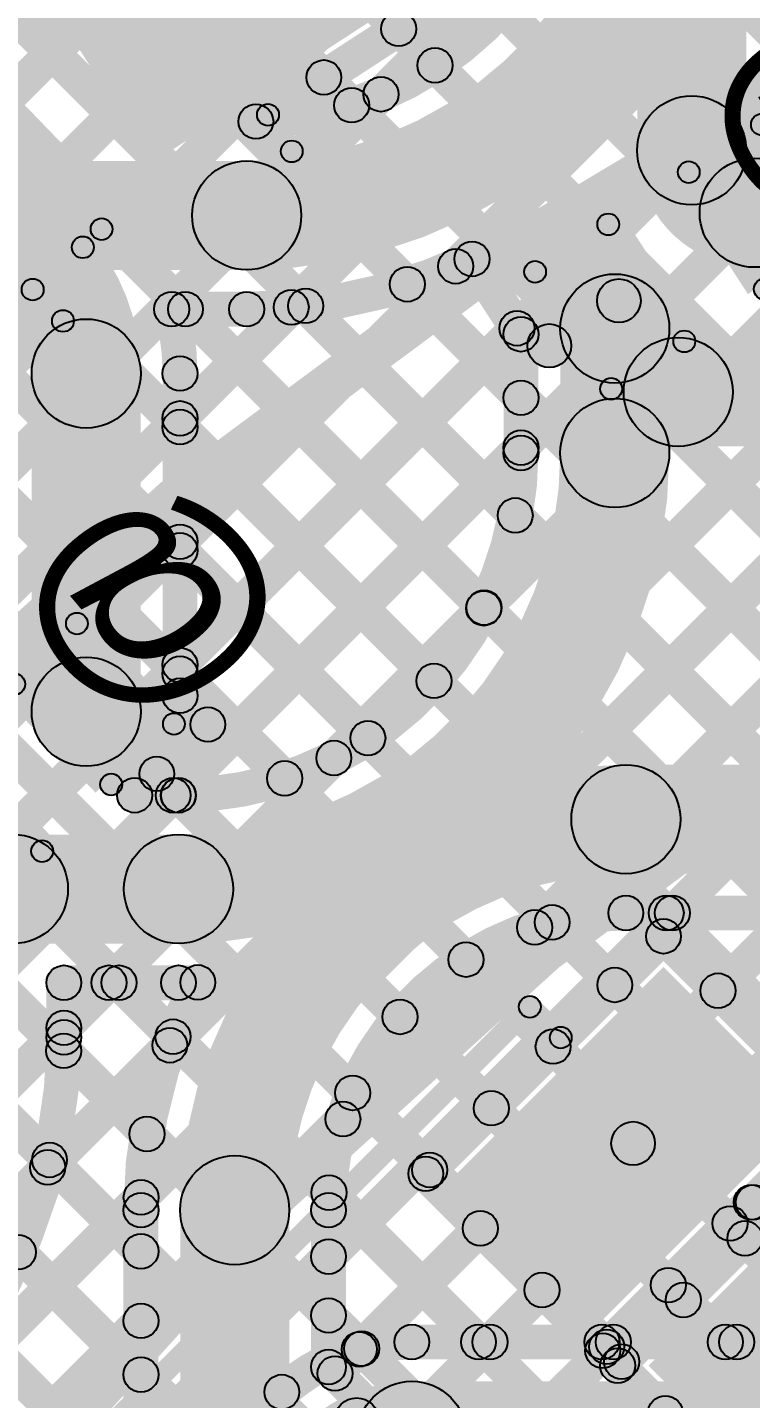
# Model space of a CAD drawing. Header units: millimetres. Extents: x -2.17 to 2.17, y -2.17 to 2.17.
# Drawn here: x -0.6532 to -0.4874, y 0.5495 to 0.864 of the extents above; entities that cross this region are included whole.
import ezdxf

# ---------------------------------------------------------------- set-up
doc = ezdxf.new("R2010")
doc.units = ezdxf.units.MM
doc.header["$MEASUREMENT"] = 0
for name, color, linetype in [('BottomLayer', 5, 'Continuous'), ('Mechanical2', 216, 'Continuous'), ('TopLayer', 1, 'Continuous'), ('TopOverlay', 2, 'Continuous'), ('TopPaste', 8, 'Continuous'), ('TopSolder', 216, 'Continuous')]:
    doc.layers.add(name, color=color, linetype=linetype)

# ---------------------------------------------------------------- blocks, each defined once
blk = doc.blocks.new('WS2812B_M____209')
at = {"layer": 'TopLayer'}
blk.add_hatch(color=1, dxfattribs=at).paths.add_polyline_path([(0.03504, 0.05079), (0.09409, 0.05079), (0.09409, 0.01142), (0.03504, 0.01142)])
at = {"layer": 'TopOverlay'}
for points in [[(0.07, 0.0725), (0.07, 0.0675), (-0.07, 0.0675), (-0.07, 0.0725)], [(0.0725, 0.06), (0.0675, 0.06), (0.0675, 0.07), (0.0725, 0.07)]]:
    blk.add_hatch(color=2, dxfattribs=at).paths.add_polyline_path(points)
h = blk.add_hatch(color=2, dxfattribs=at)
edge = h.paths.add_edge_path()
edge.add_arc((0.07, 0.07), 0.0025, 0, 360)
h = blk.add_hatch(color=2, dxfattribs=at)
edge = h.paths.add_edge_path()
edge.add_arc((0.07, 0.07), 0.0025, 0, 360)
h = blk.add_hatch(color=2, dxfattribs=at)
edge = h.paths.add_edge_path()
edge.add_arc((0.07, 0.06), 0.0025, 0, 360)
at = {"layer": 'TopPaste'}
blk.add_hatch(color=8, dxfattribs=at).paths.add_polyline_path([(0.03504, 0.05079), (0.09409, 0.05079), (0.09409, 0.01142), (0.03504, 0.01142)])
at = {"layer": 'TopSolder'}
blk.add_hatch(color=216, dxfattribs=at).paths.add_polyline_path([(0.03104, 0.05479), (0.09809, 0.05479), (0.09809, 0.00742), (0.03104, 0.00742)])
at = {"layer": 'TopOverlay'}
for centre in [(0.07, 0.07), (0.07, 0.07), (0.07, 0.06)]:
    blk.add_circle(centre, 0.0025, dxfattribs=at)
blk = doc.blocks.new('WS2812B_M____210')
at = {"layer": 'TopLayer'}
blk.add_hatch(color=1, dxfattribs=at).paths.add_polyline_path([(-0.09409, 0.05079), (-0.03504, 0.05079), (-0.03504, 0.01142), (-0.09409, 0.01142)])
at = {"layer": 'TopOverlay'}
h = blk.add_hatch(color=2, dxfattribs=at)
edge = h.paths.add_edge_path()
edge.add_arc((-0.07, 0.07), 0.0025, 0, 360)
h = blk.add_hatch(color=2, dxfattribs=at)
edge = h.paths.add_edge_path()
edge.add_arc((-0.07, 0.07), 0.0025, 0, 360)
for points in [[(0.07, 0.0725), (0.07, 0.0675), (-0.07, 0.0675), (-0.07, 0.0725)], [(-0.0675, 0.06), (-0.0725, 0.06), (-0.0725, 0.07), (-0.0675, 0.07)]]:
    blk.add_hatch(color=2, dxfattribs=at).paths.add_polyline_path(points)
h = blk.add_hatch(color=2, dxfattribs=at)
edge = h.paths.add_edge_path()
edge.add_arc((-0.091, 0.061), 0.0025, 0, 360)
h = blk.add_hatch(color=2, dxfattribs=at)
edge = h.paths.add_edge_path()
edge.add_arc((-0.085, 0.061), 0.0025, 0, 360)
h = blk.add_hatch(color=2, dxfattribs=at)
edge = h.paths.add_edge_path()
edge.add_arc((-0.07, 0.06), 0.0025, 0, 360)
at = {"layer": 'TopPaste'}
blk.add_hatch(color=8, dxfattribs=at).paths.add_polyline_path([(-0.09409, 0.05079), (-0.03504, 0.05079), (-0.03504, 0.01142), (-0.09409, 0.01142)])
at = {"layer": 'TopSolder'}
blk.add_hatch(color=216, dxfattribs=at).paths.add_polyline_path([(-0.09809, 0.05479), (-0.03104, 0.05479), (-0.03104, 0.00742), (-0.09809, 0.00742)])
at = {"layer": 'TopOverlay', "const_width": 0.005}
blk.add_lwpolyline([(-0.085, 0.061, 1), (-0.091, 0.061, 1)], format="xyb", close=True, dxfattribs=at)
at = {"layer": 'TopOverlay'}
for centre in [(-0.07, 0.07), (-0.07, 0.07), (-0.091, 0.061), (-0.085, 0.061), (-0.07, 0.06)]:
    blk.add_circle(centre, 0.0025, dxfattribs=at)
blk = doc.blocks.new('WS2812B_M____241')
at = {"layer": 'TopLayer'}
for points in [[(-0.09409, 0.05079), (-0.03504, 0.05079), (-0.03504, 0.01142), (-0.09409, 0.01142)], [(-0.09409, -0.01142), (-0.03504, -0.01142), (-0.03504, -0.05079), (-0.09409, -0.05079)], [(0.03504, -0.01142), (0.09409, -0.01142), (0.09409, -0.05079), (0.03504, -0.05079)]]:
    blk.add_hatch(color=1, dxfattribs=at).paths.add_polyline_path(points)
at = {"layer": 'TopOverlay'}
h = blk.add_hatch(color=2, dxfattribs=at)
edge = h.paths.add_edge_path()
edge.add_arc((-0.07, -0.06), 0.0025, 0, 360)
for points in [[(-0.0675, -0.07), (-0.0725, -0.07), (-0.0725, -0.06), (-0.0675, -0.06)], [(0.07, -0.0675), (0.07, -0.0725), (-0.07, -0.0725), (-0.07, -0.0675)]]:
    blk.add_hatch(color=2, dxfattribs=at).paths.add_polyline_path(points)
h = blk.add_hatch(color=2, dxfattribs=at)
edge = h.paths.add_edge_path()
edge.add_arc((-0.07, -0.07), 0.0025, 0, 360)
h = blk.add_hatch(color=2, dxfattribs=at)
edge = h.paths.add_edge_path()
edge.add_arc((-0.07, -0.07), 0.0025, 0, 360)
at = {"layer": 'TopPaste'}
for points in [[(-0.09409, 0.05079), (-0.03504, 0.05079), (-0.03504, 0.01142), (-0.09409, 0.01142)], [(-0.09409, -0.01142), (-0.03504, -0.01142), (-0.03504, -0.05079), (-0.09409, -0.05079)], [(0.03504, -0.01142), (0.09409, -0.01142), (0.09409, -0.05079), (0.03504, -0.05079)]]:
    blk.add_hatch(color=8, dxfattribs=at).paths.add_polyline_path(points)
at = {"layer": 'TopSolder'}
for points in [[(-0.09809, 0.05479), (-0.03104, 0.05479), (-0.03104, 0.00742), (-0.09809, 0.00742)], [(-0.09809, -0.00742), (-0.03104, -0.00742), (-0.03104, -0.05479), (-0.09809, -0.05479)], [(0.03104, -0.00742), (0.09809, -0.00742), (0.09809, -0.05479), (0.03104, -0.05479)]]:
    blk.add_hatch(color=216, dxfattribs=at).paths.add_polyline_path(points)
at = {"layer": 'TopOverlay'}
for centre in [(-0.07, -0.06), (-0.07, -0.07), (-0.07, -0.07)]:
    blk.add_circle(centre, 0.0025, dxfattribs=at)
blk = doc.blocks.new('C__0402_381')
at = {"layer": 'TopLayer'}
for points in [[(-0.0275, -0.0125), (-0.0275, 0.0125), (-0.0095, 0.0125), (-0.0095, -0.0125)], [(0.0095, -0.0125), (0.0095, 0.0125), (0.0275, 0.0125), (0.0275, -0.0125)]]:
    blk.add_hatch(color=1, dxfattribs=at).paths.add_polyline_path(points)
at = {"layer": 'TopOverlay'}
h = blk.add_hatch(color=2, dxfattribs=at)
edge = h.paths.add_edge_path()
edge.add_arc((-0.031, 0.016), 0.0025, 0, 360)
h = blk.add_hatch(color=2, dxfattribs=at)
edge = h.paths.add_edge_path()
edge.add_arc((-0.031, 0.016), 0.0025, 0, 360)
for points in [[(-0.0335, 0.016), (-0.0285, 0.016), (-0.0285, -0.016), (-0.0335, -0.016)], [(-0.031, 0.0135), (-0.031, 0.0185), (-0.011, 0.0185), (-0.011, 0.0135)], [(0.011, 0.0135), (0.011, 0.0185), (0.031, 0.0185), (0.031, 0.0135)], [(0.0285, 0.016), (0.0335, 0.016), (0.0335, -0.016), (0.0285, -0.016)], [(-0.031, -0.0185), (-0.031, -0.0135), (-0.011, -0.0135), (-0.011, -0.0185)], [(0.011, -0.0185), (0.011, -0.0135), (0.031, -0.0135), (0.031, -0.0185)]]:
    blk.add_hatch(color=2, dxfattribs=at).paths.add_polyline_path(points)
h = blk.add_hatch(color=2, dxfattribs=at)
edge = h.paths.add_edge_path()
edge.add_arc((-0.011, 0.016), 0.0025, 0, 360)
h = blk.add_hatch(color=2, dxfattribs=at)
edge = h.paths.add_edge_path()
edge.add_arc((0.011, 0.016), 0.0025, 0, 360)
h = blk.add_hatch(color=2, dxfattribs=at)
edge = h.paths.add_edge_path()
edge.add_arc((0.031, 0.016), 0.0025, 0, 360)
h = blk.add_hatch(color=2, dxfattribs=at)
edge = h.paths.add_edge_path()
edge.add_arc((0.031, 0.016), 0.0025, 0, 360)
h = blk.add_hatch(color=2, dxfattribs=at)
edge = h.paths.add_edge_path()
edge.add_arc((-0.031, -0.016), 0.0025, 0, 360)
h = blk.add_hatch(color=2, dxfattribs=at)
edge = h.paths.add_edge_path()
edge.add_arc((-0.031, -0.016), 0.0025, 0, 360)
h = blk.add_hatch(color=2, dxfattribs=at)
edge = h.paths.add_edge_path()
edge.add_arc((-0.011, -0.016), 0.0025, 0, 360)
h = blk.add_hatch(color=2, dxfattribs=at)
edge = h.paths.add_edge_path()
edge.add_arc((0.011, -0.016), 0.0025, 0, 360)
h = blk.add_hatch(color=2, dxfattribs=at)
edge = h.paths.add_edge_path()
edge.add_arc((0.031, -0.016), 0.0025, 0, 360)
h = blk.add_hatch(color=2, dxfattribs=at)
edge = h.paths.add_edge_path()
edge.add_arc((0.031, -0.016), 0.0025, 0, 360)
at = {"layer": 'TopPaste'}
for points in [[(-0.0275, -0.0125), (-0.0275, 0.0125), (-0.0095, 0.0125), (-0.0095, -0.0125)], [(0.0095, -0.0125), (0.0095, 0.0125), (0.0275, 0.0125), (0.0275, -0.0125)]]:
    blk.add_hatch(color=8, dxfattribs=at).paths.add_polyline_path(points)
at = {"layer": 'TopSolder'}
for points in [[(-0.02986, -0.01486), (-0.02986, 0.01486), (-0.00714, 0.01486), (-0.00714, -0.01486)], [(0.00714, -0.01486), (0.00714, 0.01486), (0.02986, 0.01486), (0.02986, -0.01486)]]:
    blk.add_hatch(color=216, dxfattribs=at).paths.add_polyline_path(points)
at = {"layer": 'TopOverlay'}
for centre in [(-0.031, 0.016), (-0.031, 0.016), (-0.011, 0.016), (0.011, 0.016), (0.031, 0.016), (0.031, 0.016), (-0.031, -0.016), (-0.031, -0.016), (-0.011, -0.016), (0.011, -0.016), (0.031, -0.016), (0.031, -0.016)]:
    blk.add_circle(centre, 0.0025, dxfattribs=at)
blk = doc.blocks.new('C__0402_382')
at = {"layer": 'TopLayer'}
for points in [[(-0.0275, -0.0125), (-0.0275, 0.0125), (-0.0095, 0.0125), (-0.0095, -0.0125)], [(0.0095, -0.0125), (0.0095, 0.0125), (0.0275, 0.0125), (0.0275, -0.0125)]]:
    blk.add_hatch(color=1, dxfattribs=at).paths.add_polyline_path(points)
at = {"layer": 'TopOverlay'}
h = blk.add_hatch(color=2, dxfattribs=at)
edge = h.paths.add_edge_path()
edge.add_arc((-0.031, 0.016), 0.0025, 0, 360)
h = blk.add_hatch(color=2, dxfattribs=at)
edge = h.paths.add_edge_path()
edge.add_arc((-0.031, 0.016), 0.0025, 0, 360)
for points in [[(-0.0335, 0.016), (-0.0285, 0.016), (-0.0285, -0.016), (-0.0335, -0.016)], [(-0.031, 0.0135), (-0.031, 0.0185), (-0.011, 0.0185), (-0.011, 0.0135)], [(0.011, 0.0135), (0.011, 0.0185), (0.031, 0.0185), (0.031, 0.0135)], [(0.0285, 0.016), (0.0335, 0.016), (0.0335, -0.016), (0.0285, -0.016)], [(-0.031, -0.0185), (-0.031, -0.0135), (-0.011, -0.0135), (-0.011, -0.0185)], [(0.011, -0.0185), (0.011, -0.0135), (0.031, -0.0135), (0.031, -0.0185)]]:
    blk.add_hatch(color=2, dxfattribs=at).paths.add_polyline_path(points)
h = blk.add_hatch(color=2, dxfattribs=at)
edge = h.paths.add_edge_path()
edge.add_arc((-0.011, 0.016), 0.0025, 0, 360)
h = blk.add_hatch(color=2, dxfattribs=at)
edge = h.paths.add_edge_path()
edge.add_arc((0.011, 0.016), 0.0025, 0, 360)
h = blk.add_hatch(color=2, dxfattribs=at)
edge = h.paths.add_edge_path()
edge.add_arc((0.031, 0.016), 0.0025, 0, 360)
h = blk.add_hatch(color=2, dxfattribs=at)
edge = h.paths.add_edge_path()
edge.add_arc((0.031, 0.016), 0.0025, 0, 360)
h = blk.add_hatch(color=2, dxfattribs=at)
edge = h.paths.add_edge_path()
edge.add_arc((-0.031, -0.016), 0.0025, 0, 360)
h = blk.add_hatch(color=2, dxfattribs=at)
edge = h.paths.add_edge_path()
edge.add_arc((-0.031, -0.016), 0.0025, 0, 360)
h = blk.add_hatch(color=2, dxfattribs=at)
edge = h.paths.add_edge_path()
edge.add_arc((-0.011, -0.016), 0.0025, 0, 360)
h = blk.add_hatch(color=2, dxfattribs=at)
edge = h.paths.add_edge_path()
edge.add_arc((0.011, -0.016), 0.0025, 0, 360)
h = blk.add_hatch(color=2, dxfattribs=at)
edge = h.paths.add_edge_path()
edge.add_arc((0.031, -0.016), 0.0025, 0, 360)
h = blk.add_hatch(color=2, dxfattribs=at)
edge = h.paths.add_edge_path()
edge.add_arc((0.031, -0.016), 0.0025, 0, 360)
at = {"layer": 'TopPaste'}
for points in [[(-0.0275, -0.0125), (-0.0275, 0.0125), (-0.0095, 0.0125), (-0.0095, -0.0125)], [(0.0095, -0.0125), (0.0095, 0.0125), (0.0275, 0.0125), (0.0275, -0.0125)]]:
    blk.add_hatch(color=8, dxfattribs=at).paths.add_polyline_path(points)
at = {"layer": 'TopSolder'}
for points in [[(-0.02986, -0.01486), (-0.02986, 0.01486), (-0.00714, 0.01486), (-0.00714, -0.01486)], [(0.00714, -0.01486), (0.00714, 0.01486), (0.02986, 0.01486), (0.02986, -0.01486)]]:
    blk.add_hatch(color=216, dxfattribs=at).paths.add_polyline_path(points)
at = {"layer": 'TopOverlay'}
for centre in [(-0.031, 0.016), (-0.031, 0.016), (-0.011, 0.016), (0.011, 0.016), (0.031, 0.016), (0.031, 0.016), (-0.031, -0.016), (-0.031, -0.016), (-0.011, -0.016), (0.011, -0.016), (0.031, -0.016), (0.031, -0.016)]:
    blk.add_circle(centre, 0.0025, dxfattribs=at)

msp = doc.modelspace()

# ---------------------------------------------------------------- hatches: boundary and pattern name
at = {"layer": 'BottomLayer'}
for points in [[(-1.27751, 1.59571), (-1.27186, 1.60136), (-0.20667, 0.53618), (-0.21233, 0.53052)], [(-1.29351, 1.58342), (-1.28786, 1.58908), (-0.20667, 0.50789), (-0.21233, 0.50224)], [(-1.30951, 1.57114), (-1.30386, 1.57679), (-0.20667, 0.47961), (-0.21233, 0.47395)], [(-1.32551, 1.55885), (-1.31985, 1.56451), (-0.09317, 0.33782), (-0.09883, 0.33217)], [(-1.34151, 1.54657), (-1.33585, 1.55222), (-0.34896, 0.56533), (-0.35462, 0.55967)], [(-1.35607, 1.53284), (-1.35042, 1.5385), (-0.37724, 0.56533), (-0.3829, 0.55967)], [(-1.37022, 1.5187), (-1.36456, 1.52436), (-0.40553, 0.56533), (-0.41119, 0.55967)], [(-1.38436, 1.50456), (-1.3787, 1.51022), (-0.43381, 0.56533), (-0.43947, 0.55967)], [(-1.3985, 1.49042), (-1.39284, 1.49607), (-0.4621, 0.56533), (-0.46775, 0.55967)], [(-1.41264, 1.47627), (-1.40699, 1.48193), (-0.49038, 0.56533), (-0.49604, 0.55967)], [(-1.20792, 0.29206), (-1.21357, 0.29772), (-0.02857, 1.48272), (-0.02292, 1.47706)], [(-1.17963, 0.29206), (-1.18529, 0.29772), (-0.00029, 1.48272), (0.00537, 1.47706)], [(-1.15135, 0.29206), (-1.15701, 0.29772), (0.02799, 1.48272), (0.03365, 1.47706)], [(-1.12306, 0.29206), (-1.12872, 0.29772), (0.05628, 1.48272), (0.06194, 1.47706)], [(-1.09478, 0.29206), (-1.10044, 0.29772), (0.08456, 1.48272), (0.09022, 1.47706)], [(-1.0665, 0.29206), (-1.07215, 0.29772), (0.11285, 1.48272), (0.1185, 1.47706)], [(-1.03821, 0.29206), (-1.04387, 0.29772), (0.13631, 1.47789), (0.14197, 1.47224)], [(-1.42678, 1.46213), (-1.42113, 1.46779), (-0.51867, 0.56533), (-0.52432, 0.55967)], [(-1.00993, 0.29206), (-1.01558, 0.29772), (0.14567, 1.45897), (0.15133, 1.45332)], [(-1.44092, 1.44799), (-1.43527, 1.45365), (-0.54695, 0.56533), (-0.5526, 0.55967)], [(-1.45507, 1.43385), (-1.44941, 1.43951), (-0.57372, 0.56382), (-0.57938, 0.55816)], [(-0.98164, 0.29206), (-0.9873, 0.29772), (0.14567, 1.43069), (0.15133, 1.42503)], [(-0.95336, 0.29206), (-0.95902, 0.29772), (0.14567, 1.4024), (0.15133, 1.39675)], [(-0.92507, 0.29206), (-0.93073, 0.29772), (0.14567, 1.37412), (0.15133, 1.36846)], [(-0.70329, 0.48556), (-0.70895, 0.49122), (0.14567, 1.34584), (0.15133, 1.34018)], [(-0.67501, 0.48556), (-0.68066, 0.49122), (0.14567, 1.31755), (0.15133, 1.31189)], [(-0.57427, 0.55801), (-0.57993, 0.56366), (0.14567, 1.28927), (0.15133, 1.28361)], [(-0.54433, 0.55967), (-0.54998, 0.56533), (0.14567, 1.26098), (0.15133, 1.25533)], [(-0.51604, 0.55967), (-0.5217, 0.56533), (0.14567, 1.2327), (0.15133, 1.22704)], [(-0.48776, 0.55967), (-0.49341, 0.56533), (0.14567, 1.20441), (0.15133, 1.19876)], [(-0.69887, 1.07363), (-0.69321, 1.07928), (-0.20667, 0.59275), (-0.21233, 0.58709)], [(-0.72472, 1.0712), (-0.71906, 1.07685), (-0.20667, 0.56446), (-0.21233, 0.5588)], [(-1.11914, 1.06964), (-1.11348, 1.0753), (-0.59204, 0.55385), (-0.59769, 0.54819)], [(-1.12317, 1.04538), (-1.11751, 1.05104), (-0.6036, 0.53713), (-0.60925, 0.53147)], [(-1.0902, 0.98414), (-1.08455, 0.98979), (-0.60667, 0.51192), (-0.61233, 0.50626)], [(-0.56506, 0.5585), (-0.56506, 0.5665), (-0.3452, 0.5665), (-0.3452, 0.5585)], [(-0.56506, 0.5285), (-0.56506, 0.5535), (-0.3452, 0.5535), (-0.3452, 0.5285)]]:
    msp.add_hatch(color=5, dxfattribs=at).paths.add_polyline_path(points)
h = msp.add_hatch(color=5, dxfattribs=at)
edge = h.paths.add_edge_path()
edge.add_arc((-0.56506, 0.5625), 0.004, 0, 360)
h = msp.add_hatch(color=5, dxfattribs=at)
edge = h.paths.add_edge_path()
edge.add_arc((-0.56506, 0.5625), 0.004, 0, 360)
h = msp.add_hatch(color=5, dxfattribs=at)
edge = h.paths.add_edge_path()
edge.add_arc((-0.54977, 0.5625), 0.004, 0, 360)
h = msp.add_hatch(color=5, dxfattribs=at)
edge = h.paths.add_edge_path()
edge.add_arc((-0.54715, 0.5625), 0.004, 0, 360)
h = msp.add_hatch(color=5, dxfattribs=at)
edge = h.paths.add_edge_path()
edge.add_arc((-0.52149, 0.5625), 0.004, 0, 360)
h = msp.add_hatch(color=5, dxfattribs=at)
edge = h.paths.add_edge_path()
edge.add_arc((-0.51887, 0.5625), 0.004, 0, 360)
h = msp.add_hatch(color=5, dxfattribs=at)
edge = h.paths.add_edge_path()
edge.add_arc((-0.49321, 0.5625), 0.004, 0, 360)
h = msp.add_hatch(color=5, dxfattribs=at)
edge = h.paths.add_edge_path()
edge.add_arc((-0.49059, 0.5625), 0.004, 0, 360)
h = msp.add_hatch(color=5, dxfattribs=at)
edge = h.paths.add_edge_path()
edge.add_arc((-0.5771, 0.56084), 0.004, 0, 360)
h = msp.add_hatch(color=5, dxfattribs=at)
edge = h.paths.add_edge_path()
edge.add_arc((-0.57655, 0.56099), 0.004, 0, 360)
h = msp.add_hatch(color=5, dxfattribs=at)
edge = h.paths.add_edge_path()
edge.add_arc((-0.59486, 0.55102), 0.004, 0, 360)
h = msp.add_hatch(color=5, dxfattribs=at)
edge = h.paths.add_edge_path()
edge.add_arc((-0.56506, 0.541), 0.0125, 0, 360)
h = msp.add_hatch(color=5, dxfattribs=at)
edge = h.paths.add_edge_path()
edge.add_arc((-0.56506, 0.541), 0.0125, 0, 360)
at = {"layer": 'TopLayer'}
for points in [[(-0.48841, 0.83579), (-0.51341, 0.83579), (-0.51341, 0.92969), (-0.48841, 0.92969)], [(-0.5693, 0.84583), (-0.57495, 0.85148), (-0.53353, 0.89291), (-0.52787, 0.88726)], [(-0.71895, 0.86062), (-0.71937, 0.87061), (-0.61142, 0.87513), (-0.611, 0.86514)], [(-0.59862, 0.83904), (-0.60298, 0.84575), (-0.56345, 0.87142), (-0.5591, 0.86471)], [(-0.57091, 0.86082), (-0.56525, 0.86647), (-0.55691, 0.85813), (-0.56257, 0.85248)], [(-0.58806, 0.84968), (-0.5824, 0.85534), (-0.57603, 0.84897), (-0.58169, 0.84331)], [(-0.67595, 0.80837), (-0.67595, 0.83337), (-0.60291, 0.83337), (-0.60291, 0.80837)], [(-0.61536, 0.74319), (-0.62102, 0.74885), (-0.55783, 0.81204), (-0.55217, 0.80638)], [(-0.55461, 0.80871), (-0.54791, 0.81307), (-0.53669, 0.7958), (-0.5434, 0.79144)], [(-0.56892, 0.80225), (-0.56326, 0.80791), (-0.53721, 0.78187), (-0.54287, 0.77621)], [(-0.53083, 0.78677), (-0.53627, 0.79516), (-0.52034, 0.80551), (-0.51489, 0.79712)], [(-0.61536, 0.77148), (-0.62102, 0.77713), (-0.59553, 0.80263), (-0.58987, 0.79697)], [(-0.62011, 0.79537), (-0.62011, 0.80337), (-0.60291, 0.80337), (-0.60291, 0.79537)], [(-0.61977, 0.79654), (-0.61411, 0.8022), (-0.54568, 0.73376), (-0.55133, 0.7281)], [(-0.59224, 0.79729), (-0.58658, 0.80295), (-0.53853, 0.7549), (-0.54419, 0.74924)], [(-0.61536, 0.71491), (-0.62102, 0.72057), (-0.54376, 0.79782), (-0.53811, 0.79217)], [(-0.53604, 0.76639), (-0.54404, 0.76639), (-0.54404, 0.79362), (-0.53604, 0.79362)], [(-0.50604, 0.76639), (-0.53104, 0.76639), (-0.53104, 0.79493), (-0.50604, 0.79493)], [(-0.504, 0.76789), (-0.504, 0.79289), (-0.43854, 0.79289), (-0.43854, 0.76789)], [(-0.62719, 0.70707), (-0.65219, 0.70707), (-0.65219, 0.78461), (-0.62719, 0.78461)], [(-0.61419, 0.71072), (-0.62219, 0.71072), (-0.62219, 0.78461), (-0.61419, 0.78461)], [(-0.62102, 0.76951), (-0.61536, 0.77516), (-0.55715, 0.71695), (-0.5628, 0.71129)], [(-0.61693, 0.68506), (-0.62258, 0.69072), (-0.54287, 0.77043), (-0.53721, 0.76478)], [(-0.62102, 0.74122), (-0.61536, 0.74688), (-0.5723, 0.70382), (-0.57796, 0.69816)], [(-0.5801, 0.6936), (-0.58576, 0.69926), (-0.55141, 0.7336), (-0.54576, 0.72795)], [(-0.62102, 0.71294), (-0.61536, 0.7186), (-0.59136, 0.69459), (-0.59702, 0.68893)], [(-0.62107, 0.70794), (-0.61531, 0.7135), (-0.60893, 0.70689), (-0.61469, 0.70133)], [(-0.62582, 0.68501), (-0.63138, 0.69077), (-0.61459, 0.70698), (-0.60903, 0.70123)], [(-0.62634, 0.68998), (-0.62069, 0.69563), (-0.61577, 0.69072), (-0.62143, 0.68506)], [(-0.6286, 0.68389), (-0.6286, 0.69189), (-0.61854, 0.69189), (-0.61854, 0.68389)], [(-0.516, 0.66989), (-0.516, 0.69489), (-0.44782, 0.69489), (-0.44782, 0.66989)], [(-0.65637, 0.65389), (-0.65637, 0.67889), (-0.61854, 0.67889), (-0.61854, 0.65389)], [(-0.58132, 0.57925), (-0.58698, 0.5849), (-0.50816, 0.66372), (-0.50251, 0.65806)], [(-0.516, 0.65689), (-0.516, 0.66489), (-0.47791, 0.66489), (-0.47791, 0.65689)], [(-0.50957, 0.65806), (-0.50392, 0.66372), (-0.46591, 0.62571), (-0.47156, 0.62005)], [(-0.57803, 0.61082), (-0.58369, 0.61647), (-0.53973, 0.66043), (-0.53407, 0.65478)], [(-0.53573, 0.65593), (-0.53007, 0.66159), (-0.51571, 0.64723), (-0.52137, 0.64157)], [(-0.49205, 0.64023), (-0.4977, 0.64589), (-0.48042, 0.66317), (-0.47477, 0.65752)], [(-0.55904, 0.59825), (-0.56469, 0.60391), (-0.51021, 0.65839), (-0.50455, 0.65274)], [(-0.51021, 0.65274), (-0.50455, 0.65839), (-0.47176, 0.6256), (-0.47741, 0.61994)], [(-0.55546, 0.64738), (-0.5498, 0.65304), (-0.52986, 0.63309), (-0.53551, 0.62743)], [(-0.64481, 0.64089), (-0.64481, 0.64889), (-0.61854, 0.64889), (-0.61854, 0.64089)], [(-0.64081, 0.63236), (-0.64881, 0.63236), (-0.64881, 0.64489), (-0.64081, 0.64489)], [(-0.64198, 0.63172), (-0.64764, 0.63738), (-0.6373, 0.64772), (-0.63164, 0.64206)], [(-0.635, 0.64206), (-0.62934, 0.64772), (-0.61696, 0.63534), (-0.62262, 0.62968)], [(-0.5706, 0.63423), (-0.56494, 0.63989), (-0.544, 0.61894), (-0.54965, 0.61329)], [(-0.64569, 0.59973), (-0.65135, 0.60539), (-0.62334, 0.63339), (-0.61769, 0.62773)], [(-0.64768, 0.62646), (-0.64202, 0.63211), (-0.62294, 0.61303), (-0.6286, 0.60738)], [(-0.58145, 0.6168), (-0.57579, 0.62246), (-0.55814, 0.6048), (-0.5638, 0.59915)], [(-0.51425, 0.60304), (-0.51443, 0.61304), (-0.39846, 0.61517), (-0.39827, 0.60517)], [(-0.65093, 0.60143), (-0.64527, 0.60709), (-0.62432, 0.58613), (-0.62998, 0.58048)], [(-0.56469, 0.59825), (-0.55904, 0.60391), (-0.51847, 0.56334), (-0.52413, 0.55768)], [(-0.76088, 0.45626), (-0.76654, 0.46191), (-0.62994, 0.59851), (-0.62428, 0.59285)], [(-0.58686, 0.59392), (-0.5812, 0.59958), (-0.4821, 0.50048), (-0.48775, 0.49482)], [(-0.51505, 0.55426), (-0.52071, 0.55992), (-0.48314, 0.59749), (-0.47748, 0.59183)], [(-0.55154, 0.52417), (-0.5572, 0.52983), (-0.48966, 0.59737), (-0.484, 0.59171)], [(-0.51847, 0.55768), (-0.52413, 0.56334), (-0.4901, 0.59736), (-0.48445, 0.5917)], [(-0.62315, 0.54552), (-0.63115, 0.54552), (-0.63115, 0.59274), (-0.62315, 0.59274)], [(-0.59315, 0.52404), (-0.61815, 0.52404), (-0.61815, 0.59274), (-0.59315, 0.59274)], [(-0.58015, 0.55678), (-0.58815, 0.55678), (-0.58815, 0.59274), (-0.58015, 0.59274)], [(-0.57982, 0.55246), (-0.58548, 0.55812), (-0.55219, 0.59141), (-0.54653, 0.58575)], [(-0.49495, 0.58686), (-0.48929, 0.59252), (-0.48587, 0.5891), (-0.49153, 0.58344)], [(-0.65807, 0.58028), (-0.65241, 0.58594), (-0.62432, 0.55785), (-0.62998, 0.55219)], [(-0.56568, 0.53832), (-0.57134, 0.54397), (-0.53805, 0.57726), (-0.53239, 0.57161)], [(-0.50909, 0.57272), (-0.50343, 0.57838), (-0.50001, 0.57496), (-0.50567, 0.5693)], [(-0.64918, 0.53967), (-0.65484, 0.54533), (-0.62998, 0.57019), (-0.62432, 0.56453)], [(-0.58698, 0.56576), (-0.58132, 0.57141), (-0.48781, 0.47791), (-0.49347, 0.47225)], [(-0.66811, 0.56204), (-0.66245, 0.56769), (-0.64156, 0.54681), (-0.64722, 0.54115)], [(-0.52323, 0.55858), (-0.51757, 0.56424), (-0.51415, 0.56082), (-0.51981, 0.55516)], [(-0.52071, 0.55426), (-0.51505, 0.55992), (-0.48171, 0.52658), (-0.48737, 0.52092)], [(-0.58698, 0.55396), (-0.58132, 0.55961), (-0.54822, 0.52651), (-0.55388, 0.52086)]]:
    msp.add_hatch(color=1, dxfattribs=at).paths.add_polyline_path(points)
h = msp.add_hatch(color=1, dxfattribs=at)
edge = h.paths.add_edge_path()
edge.add_arc((-0.56808, 0.86365), 0.004, 0, 360)
h = msp.add_hatch(color=1, dxfattribs=at)
edge = h.paths.add_edge_path()
edge.add_arc((-0.55974, 0.8553), 0.004, 0, 360)
h = msp.add_hatch(color=1, dxfattribs=at)
edge = h.paths.add_edge_path()
edge.add_arc((-0.58523, 0.85251), 0.004, 0, 360)
h = msp.add_hatch(color=1, dxfattribs=at)
edge = h.paths.add_edge_path()
edge.add_arc((-0.57213, 0.84866), 0.004, 0, 360)
h = msp.add_hatch(color=1, dxfattribs=at)
edge = h.paths.add_edge_path()
edge.add_arc((-0.57886, 0.84614), 0.004, 0, 360)
h = msp.add_hatch(color=1, dxfattribs=at)
edge = h.paths.add_edge_path()
edge.add_arc((-0.6008, 0.8424), 0.004, 0, 360)
h = msp.add_hatch(color=1, dxfattribs=at)
edge = h.paths.add_edge_path()
edge.add_arc((-0.6008, 0.8424), 0.004, 0, 360)
h = msp.add_hatch(color=1, dxfattribs=at)
edge = h.paths.add_edge_path()
edge.add_arc((-0.50091, 0.83579), 0.0125, 0, 360)
h = msp.add_hatch(color=1, dxfattribs=at)
edge = h.paths.add_edge_path()
edge.add_arc((-0.50091, 0.83579), 0.0125, 0, 360)
h = msp.add_hatch(color=1, dxfattribs=at)
edge = h.paths.add_edge_path()
edge.add_arc((-0.60291, 0.82087), 0.0125, 0, 360)
h = msp.add_hatch(color=1, dxfattribs=at)
edge = h.paths.add_edge_path()
edge.add_arc((-0.60291, 0.82087), 0.0125, 0, 360)
h = msp.add_hatch(color=1, dxfattribs=at)
edge = h.paths.add_edge_path()
edge.add_arc((-0.48658, 0.82147), 0.0125, 0, 360)
h = msp.add_hatch(color=1, dxfattribs=at)
edge = h.paths.add_edge_path()
edge.add_arc((-0.55126, 0.81089), 0.004, 0, 360)
h = msp.add_hatch(color=1, dxfattribs=at)
edge = h.paths.add_edge_path()
edge.add_arc((-0.55126, 0.81089), 0.004, 0, 360)
h = msp.add_hatch(color=1, dxfattribs=at)
edge = h.paths.add_edge_path()
edge.add_arc((-0.555, 0.80921), 0.004, 0, 360)
h = msp.add_hatch(color=1, dxfattribs=at)
edge = h.paths.add_edge_path()
edge.add_arc((-0.56609, 0.80508), 0.004, 0, 360)
h = msp.add_hatch(color=1, dxfattribs=at)
edge = h.paths.add_edge_path()
edge.add_arc((-0.51854, 0.79493), 0.0125, 0, 360)
h = msp.add_hatch(color=1, dxfattribs=at)
edge = h.paths.add_edge_path()
edge.add_arc((-0.51854, 0.79493), 0.0125, 0, 360)
h = msp.add_hatch(color=1, dxfattribs=at)
edge = h.paths.add_edge_path()
edge.add_arc((-0.51761, 0.80131), 0.005, 0, 360)
h = msp.add_hatch(color=1, dxfattribs=at)
edge = h.paths.add_edge_path()
edge.add_arc((-0.62011, 0.79937), 0.004, 0, 360)
h = msp.add_hatch(color=1, dxfattribs=at)
edge = h.paths.add_edge_path()
edge.add_arc((-0.62011, 0.79937), 0.004, 0, 360)
h = msp.add_hatch(color=1, dxfattribs=at)
edge = h.paths.add_edge_path()
edge.add_arc((-0.61694, 0.79937), 0.004, 0, 360)
h = msp.add_hatch(color=1, dxfattribs=at)
edge = h.paths.add_edge_path()
edge.add_arc((-0.60291, 0.79937), 0.004, 0, 360)
h = msp.add_hatch(color=1, dxfattribs=at)
edge = h.paths.add_edge_path()
edge.add_arc((-0.60291, 0.79937), 0.004, 0, 360)
h = msp.add_hatch(color=1, dxfattribs=at)
edge = h.paths.add_edge_path()
edge.add_arc((-0.5927, 0.7998), 0.004, 0, 360)
h = msp.add_hatch(color=1, dxfattribs=at)
edge = h.paths.add_edge_path()
edge.add_arc((-0.58941, 0.80012), 0.004, 0, 360)
h = msp.add_hatch(color=1, dxfattribs=at)
edge = h.paths.add_edge_path()
edge.add_arc((-0.54094, 0.79499), 0.004, 0, 360)
h = msp.add_hatch(color=1, dxfattribs=at)
edge = h.paths.add_edge_path()
edge.add_arc((-0.63969, 0.78461), 0.0125, 0, 360)
h = msp.add_hatch(color=1, dxfattribs=at)
edge = h.paths.add_edge_path()
edge.add_arc((-0.63969, 0.78461), 0.0125, 0, 360)
h = msp.add_hatch(color=1, dxfattribs=at)
edge = h.paths.add_edge_path()
edge.add_arc((-0.54004, 0.79362), 0.004, 0, 360)
h = msp.add_hatch(color=1, dxfattribs=at)
edge = h.paths.add_edge_path()
edge.add_arc((-0.54004, 0.79362), 0.004, 0, 360)
h = msp.add_hatch(color=1, dxfattribs=at)
edge = h.paths.add_edge_path()
edge.add_arc((-0.53355, 0.79097), 0.005, 0, 360)
h = msp.add_hatch(color=1, dxfattribs=at)
edge = h.paths.add_edge_path()
edge.add_arc((-0.504, 0.78039), 0.0125, 0, 360)
h = msp.add_hatch(color=1, dxfattribs=at)
edge = h.paths.add_edge_path()
edge.add_arc((-0.504, 0.78039), 0.0125, 0, 360)
h = msp.add_hatch(color=1, dxfattribs=at)
edge = h.paths.add_edge_path()
edge.add_arc((-0.61819, 0.78461), 0.004, 0, 360)
h = msp.add_hatch(color=1, dxfattribs=at)
edge = h.paths.add_edge_path()
edge.add_arc((-0.61819, 0.78461), 0.004, 0, 360)
h = msp.add_hatch(color=1, dxfattribs=at)
edge = h.paths.add_edge_path()
edge.add_arc((-0.54004, 0.77904), 0.004, 0, 360)
h = msp.add_hatch(color=1, dxfattribs=at)
edge = h.paths.add_edge_path()
edge.add_arc((-0.61819, 0.77431), 0.004, 0, 360)
h = msp.add_hatch(color=1, dxfattribs=at)
edge = h.paths.add_edge_path()
edge.add_arc((-0.51854, 0.76639), 0.0125, 0, 360)
h = msp.add_hatch(color=1, dxfattribs=at)
edge = h.paths.add_edge_path()
edge.add_arc((-0.51854, 0.76639), 0.0125, 0, 360)
h = msp.add_hatch(color=1, dxfattribs=at)
edge = h.paths.add_edge_path()
edge.add_arc((-0.61819, 0.77234), 0.004, 0, 360)
h = msp.add_hatch(color=1, dxfattribs=at)
edge = h.paths.add_edge_path()
edge.add_arc((-0.54004, 0.7676), 0.004, 0, 360)
h = msp.add_hatch(color=1, dxfattribs=at)
edge = h.paths.add_edge_path()
edge.add_arc((-0.54004, 0.76639), 0.004, 0, 360)
h = msp.add_hatch(color=1, dxfattribs=at)
edge = h.paths.add_edge_path()
edge.add_arc((-0.54004, 0.76639), 0.004, 0, 360)
h = msp.add_hatch(color=1, dxfattribs=at)
edge = h.paths.add_edge_path()
edge.add_arc((-0.54136, 0.75207), 0.004, 0, 360)
h = msp.add_hatch(color=1, dxfattribs=at)
edge = h.paths.add_edge_path()
edge.add_arc((-0.61819, 0.74602), 0.004, 0, 360)
h = msp.add_hatch(color=1, dxfattribs=at)
edge = h.paths.add_edge_path()
edge.add_arc((-0.61819, 0.74405), 0.004, 0, 360)
h = msp.add_hatch(color=1, dxfattribs=at)
edge = h.paths.add_edge_path()
edge.add_arc((-0.54858, 0.73078), 0.004, 0, 360)
h = msp.add_hatch(color=1, dxfattribs=at)
edge = h.paths.add_edge_path()
edge.add_arc((-0.54851, 0.73093), 0.004, 0, 360)
h = msp.add_hatch(color=1, dxfattribs=at)
edge = h.paths.add_edge_path()
edge.add_arc((-0.61819, 0.71774), 0.004, 0, 360)
h = msp.add_hatch(color=1, dxfattribs=at)
edge = h.paths.add_edge_path()
edge.add_arc((-0.63969, 0.70707), 0.0125, 0, 360)
h = msp.add_hatch(color=1, dxfattribs=at)
edge = h.paths.add_edge_path()
edge.add_arc((-0.61819, 0.71577), 0.004, 0, 360)
h = msp.add_hatch(color=1, dxfattribs=at)
edge = h.paths.add_edge_path()
edge.add_arc((-0.55998, 0.71412), 0.004, 0, 360)
h = msp.add_hatch(color=1, dxfattribs=at)
edge = h.paths.add_edge_path()
edge.add_arc((-0.61819, 0.71072), 0.004, 0, 360)
h = msp.add_hatch(color=1, dxfattribs=at)
edge = h.paths.add_edge_path()
edge.add_arc((-0.61819, 0.71072), 0.004, 0, 360)
h = msp.add_hatch(color=1, dxfattribs=at)
edge = h.paths.add_edge_path()
edge.add_arc((-0.61181, 0.70411), 0.004, 0, 360)
h = msp.add_hatch(color=1, dxfattribs=at)
edge = h.paths.add_edge_path()
edge.add_arc((-0.61181, 0.70411), 0.004, 0, 360)
h = msp.add_hatch(color=1, dxfattribs=at)
edge = h.paths.add_edge_path()
edge.add_arc((-0.57513, 0.70099), 0.004, 0, 360)
h = msp.add_hatch(color=1, dxfattribs=at)
edge = h.paths.add_edge_path()
edge.add_arc((-0.58293, 0.69643), 0.004, 0, 360)
h = msp.add_hatch(color=1, dxfattribs=at)
edge = h.paths.add_edge_path()
edge.add_arc((-0.62351, 0.6928), 0.004, 0, 360)
h = msp.add_hatch(color=1, dxfattribs=at)
edge = h.paths.add_edge_path()
edge.add_arc((-0.59419, 0.69176), 0.004, 0, 360)
h = msp.add_hatch(color=1, dxfattribs=at)
edge = h.paths.add_edge_path()
edge.add_arc((-0.6286, 0.68789), 0.004, 0, 360)
h = msp.add_hatch(color=1, dxfattribs=at)
edge = h.paths.add_edge_path()
edge.add_arc((-0.6286, 0.68789), 0.004, 0, 360)
h = msp.add_hatch(color=1, dxfattribs=at)
edge = h.paths.add_edge_path()
edge.add_arc((-0.61976, 0.68789), 0.004, 0, 360)
h = msp.add_hatch(color=1, dxfattribs=at)
edge = h.paths.add_edge_path()
edge.add_arc((-0.6186, 0.68789), 0.004, 0, 360)
h = msp.add_hatch(color=1, dxfattribs=at)
edge = h.paths.add_edge_path()
edge.add_arc((-0.61854, 0.68789), 0.004, 0, 360)
h = msp.add_hatch(color=1, dxfattribs=at)
edge = h.paths.add_edge_path()
edge.add_arc((-0.61854, 0.68789), 0.004, 0, 360)
h = msp.add_hatch(color=1, dxfattribs=at)
edge = h.paths.add_edge_path()
edge.add_arc((-0.516, 0.68239), 0.0125, 0, 360)
h = msp.add_hatch(color=1, dxfattribs=at)
edge = h.paths.add_edge_path()
edge.add_arc((-0.516, 0.68239), 0.0125, 0, 360)
h = msp.add_hatch(color=1, dxfattribs=at)
edge = h.paths.add_edge_path()
edge.add_arc((-0.65637, 0.66639), 0.0125, 0, 360)
h = msp.add_hatch(color=1, dxfattribs=at)
edge = h.paths.add_edge_path()
edge.add_arc((-0.65637, 0.66639), 0.0125, 0, 360)
h = msp.add_hatch(color=1, dxfattribs=at)
edge = h.paths.add_edge_path()
edge.add_arc((-0.61854, 0.66639), 0.0125, 0, 360)
h = msp.add_hatch(color=1, dxfattribs=at)
edge = h.paths.add_edge_path()
edge.add_arc((-0.61854, 0.66639), 0.0125, 0, 360)
h = msp.add_hatch(color=1, dxfattribs=at)
edge = h.paths.add_edge_path()
edge.add_arc((-0.516, 0.66089), 0.004, 0, 360)
h = msp.add_hatch(color=1, dxfattribs=at)
edge = h.paths.add_edge_path()
edge.add_arc((-0.516, 0.66089), 0.004, 0, 360)
h = msp.add_hatch(color=1, dxfattribs=at)
edge = h.paths.add_edge_path()
edge.add_arc((-0.50675, 0.66089), 0.004, 0, 360)
h = msp.add_hatch(color=1, dxfattribs=at)
edge = h.paths.add_edge_path()
edge.add_arc((-0.50533, 0.66089), 0.004, 0, 360)
h = msp.add_hatch(color=1, dxfattribs=at)
edge = h.paths.add_edge_path()
edge.add_arc((-0.5369, 0.6576), 0.004, 0, 360)
h = msp.add_hatch(color=1, dxfattribs=at)
edge = h.paths.add_edge_path()
edge.add_arc((-0.5329, 0.65876), 0.004, 0, 360)
h = msp.add_hatch(color=1, dxfattribs=at)
edge = h.paths.add_edge_path()
edge.add_arc((-0.50738, 0.65556), 0.004, 0, 360)
h = msp.add_hatch(color=1, dxfattribs=at)
edge = h.paths.add_edge_path()
edge.add_arc((-0.50738, 0.65556), 0.004, 0, 360)
h = msp.add_hatch(color=1, dxfattribs=at)
edge = h.paths.add_edge_path()
edge.add_arc((-0.55263, 0.65021), 0.004, 0, 360)
h = msp.add_hatch(color=1, dxfattribs=at)
edge = h.paths.add_edge_path()
edge.add_arc((-0.64481, 0.64489), 0.004, 0, 360)
h = msp.add_hatch(color=1, dxfattribs=at)
edge = h.paths.add_edge_path()
edge.add_arc((-0.64481, 0.64489), 0.004, 0, 360)
h = msp.add_hatch(color=1, dxfattribs=at)
edge = h.paths.add_edge_path()
edge.add_arc((-0.63447, 0.64489), 0.004, 0, 360)
h = msp.add_hatch(color=1, dxfattribs=at)
edge = h.paths.add_edge_path()
edge.add_arc((-0.63217, 0.64489), 0.004, 0, 360)
h = msp.add_hatch(color=1, dxfattribs=at)
edge = h.paths.add_edge_path()
edge.add_arc((-0.61854, 0.64489), 0.004, 0, 360)
h = msp.add_hatch(color=1, dxfattribs=at)
edge = h.paths.add_edge_path()
edge.add_arc((-0.61854, 0.64489), 0.004, 0, 360)
h = msp.add_hatch(color=1, dxfattribs=at)
edge = h.paths.add_edge_path()
edge.add_arc((-0.61411, 0.64497), 0.004, 0, 360)
h = msp.add_hatch(color=1, dxfattribs=at)
edge = h.paths.add_edge_path()
edge.add_arc((-0.61411, 0.64497), 0.004, 0, 360)
h = msp.add_hatch(color=1, dxfattribs=at)
edge = h.paths.add_edge_path()
edge.add_arc((-0.51854, 0.6444), 0.004, 0, 360)
h = msp.add_hatch(color=1, dxfattribs=at)
edge = h.paths.add_edge_path()
edge.add_arc((-0.49488, 0.64306), 0.004, 0, 360)
h = msp.add_hatch(color=1, dxfattribs=at)
edge = h.paths.add_edge_path()
edge.add_arc((-0.64481, 0.63455), 0.004, 0, 360)
h = msp.add_hatch(color=1, dxfattribs=at)
edge = h.paths.add_edge_path()
edge.add_arc((-0.56777, 0.63706), 0.004, 0, 360)
h = msp.add_hatch(color=1, dxfattribs=at)
edge = h.paths.add_edge_path()
edge.add_arc((-0.64481, 0.63236), 0.004, 0, 360)
h = msp.add_hatch(color=1, dxfattribs=at)
edge = h.paths.add_edge_path()
edge.add_arc((-0.64481, 0.63236), 0.004, 0, 360)
h = msp.add_hatch(color=1, dxfattribs=at)
edge = h.paths.add_edge_path()
edge.add_arc((-0.61979, 0.63251), 0.004, 0, 360)
h = msp.add_hatch(color=1, dxfattribs=at)
edge = h.paths.add_edge_path()
edge.add_arc((-0.64485, 0.62928), 0.004, 0, 360)
h = msp.add_hatch(color=1, dxfattribs=at)
edge = h.paths.add_edge_path()
edge.add_arc((-0.62052, 0.63056), 0.004, 0, 360)
h = msp.add_hatch(color=1, dxfattribs=at)
edge = h.paths.add_edge_path()
edge.add_arc((-0.53268, 0.63026), 0.004, 0, 360)
h = msp.add_hatch(color=1, dxfattribs=at)
edge = h.paths.add_edge_path()
edge.add_arc((-0.57862, 0.61963), 0.004, 0, 360)
h = msp.add_hatch(color=1, dxfattribs=at)
edge = h.paths.add_edge_path()
edge.add_arc((-0.54683, 0.61612), 0.004, 0, 360)
h = msp.add_hatch(color=1, dxfattribs=at)
edge = h.paths.add_edge_path()
edge.add_arc((-0.58086, 0.61364), 0.004, 0, 360)
h = msp.add_hatch(color=1, dxfattribs=at)
edge = h.paths.add_edge_path()
edge.add_arc((-0.62577, 0.6102), 0.004, 0, 360)
h = msp.add_hatch(color=1, dxfattribs=at)
edge = h.paths.add_edge_path()
edge.add_arc((-0.51434, 0.60804), 0.005, 0, 360)
h = msp.add_hatch(color=1, dxfattribs=at)
edge = h.paths.add_edge_path()
edge.add_arc((-0.6481, 0.60426), 0.004, 0, 360)
h = msp.add_hatch(color=1, dxfattribs=at)
edge = h.paths.add_edge_path()
edge.add_arc((-0.64852, 0.60256), 0.004, 0, 360)
h = msp.add_hatch(color=1, dxfattribs=at)
edge = h.paths.add_edge_path()
edge.add_arc((-0.60565, 0.59274), 0.0125, 0, 360)
h = msp.add_hatch(color=1, dxfattribs=at)
edge = h.paths.add_edge_path()
edge.add_arc((-0.60565, 0.59274), 0.0125, 0, 360)
h = msp.add_hatch(color=1, dxfattribs=at)
edge = h.paths.add_edge_path()
edge.add_arc((-0.56186, 0.60108), 0.004, 0, 360)
h = msp.add_hatch(color=1, dxfattribs=at)
edge = h.paths.add_edge_path()
edge.add_arc((-0.56186, 0.60108), 0.004, 0, 360)
h = msp.add_hatch(color=1, dxfattribs=at)
edge = h.paths.add_edge_path()
edge.add_arc((-0.56097, 0.60197), 0.004, 0, 360)
h = msp.add_hatch(color=1, dxfattribs=at)
edge = h.paths.add_edge_path()
edge.add_arc((-0.58403, 0.59675), 0.004, 0, 360)
h = msp.add_hatch(color=1, dxfattribs=at)
edge = h.paths.add_edge_path()
edge.add_arc((-0.62711, 0.59568), 0.004, 0, 360)
h = msp.add_hatch(color=1, dxfattribs=at)
edge = h.paths.add_edge_path()
edge.add_arc((-0.48727, 0.59453), 0.004, 0, 360)
h = msp.add_hatch(color=1, dxfattribs=at)
edge = h.paths.add_edge_path()
edge.add_arc((-0.48727, 0.59453), 0.004, 0, 360)
h = msp.add_hatch(color=1, dxfattribs=at)
edge = h.paths.add_edge_path()
edge.add_arc((-0.48683, 0.59454), 0.004, 0, 360)
h = msp.add_hatch(color=1, dxfattribs=at)
edge = h.paths.add_edge_path()
edge.add_arc((-0.62715, 0.59274), 0.004, 0, 360)
h = msp.add_hatch(color=1, dxfattribs=at)
edge = h.paths.add_edge_path()
edge.add_arc((-0.62715, 0.59274), 0.004, 0, 360)
h = msp.add_hatch(color=1, dxfattribs=at)
edge = h.paths.add_edge_path()
edge.add_arc((-0.58415, 0.59274), 0.004, 0, 360)
h = msp.add_hatch(color=1, dxfattribs=at)
edge = h.paths.add_edge_path()
edge.add_arc((-0.58415, 0.59274), 0.004, 0, 360)
h = msp.add_hatch(color=1, dxfattribs=at)
edge = h.paths.add_edge_path()
edge.add_arc((-0.54936, 0.58858), 0.004, 0, 360)
h = msp.add_hatch(color=1, dxfattribs=at)
edge = h.paths.add_edge_path()
edge.add_arc((-0.49212, 0.58969), 0.004, 0, 360)
h = msp.add_hatch(color=1, dxfattribs=at)
edge = h.paths.add_edge_path()
edge.add_arc((-0.4887, 0.58627), 0.004, 0, 360)
h = msp.add_hatch(color=1, dxfattribs=at)
edge = h.paths.add_edge_path()
edge.add_arc((-0.65524, 0.58311), 0.004, 0, 360)
h = msp.add_hatch(color=1, dxfattribs=at)
edge = h.paths.add_edge_path()
edge.add_arc((-0.62715, 0.58331), 0.004, 0, 360)
h = msp.add_hatch(color=1, dxfattribs=at)
edge = h.paths.add_edge_path()
edge.add_arc((-0.58415, 0.58208), 0.004, 0, 360)
h = msp.add_hatch(color=1, dxfattribs=at)
edge = h.paths.add_edge_path()
edge.add_arc((-0.50626, 0.57555), 0.004, 0, 360)
h = msp.add_hatch(color=1, dxfattribs=at)
edge = h.paths.add_edge_path()
edge.add_arc((-0.53522, 0.57443), 0.004, 0, 360)
h = msp.add_hatch(color=1, dxfattribs=at)
edge = h.paths.add_edge_path()
edge.add_arc((-0.50284, 0.57213), 0.004, 0, 360)
h = msp.add_hatch(color=1, dxfattribs=at)
edge = h.paths.add_edge_path()
edge.add_arc((-0.58415, 0.56859), 0.004, 0, 360)
h = msp.add_hatch(color=1, dxfattribs=at)
edge = h.paths.add_edge_path()
edge.add_arc((-0.62715, 0.56736), 0.004, 0, 360)
h = msp.add_hatch(color=1, dxfattribs=at)
edge = h.paths.add_edge_path()
edge.add_arc((-0.5213, 0.56051), 0.004, 0, 360)
h = msp.add_hatch(color=1, dxfattribs=at)
edge = h.paths.add_edge_path()
edge.add_arc((-0.5213, 0.56051), 0.004, 0, 360)
h = msp.add_hatch(color=1, dxfattribs=at)
edge = h.paths.add_edge_path()
edge.add_arc((-0.5204, 0.56141), 0.004, 0, 360)
h = msp.add_hatch(color=1, dxfattribs=at)
edge = h.paths.add_edge_path()
edge.add_arc((-0.58415, 0.55678), 0.004, 0, 360)
h = msp.add_hatch(color=1, dxfattribs=at)
edge = h.paths.add_edge_path()
edge.add_arc((-0.58415, 0.55678), 0.004, 0, 360)
h = msp.add_hatch(color=1, dxfattribs=at)
edge = h.paths.add_edge_path()
edge.add_arc((-0.51788, 0.55709), 0.004, 0, 360)
h = msp.add_hatch(color=1, dxfattribs=at)
edge = h.paths.add_edge_path()
edge.add_arc((-0.51788, 0.55709), 0.004, 0, 360)
h = msp.add_hatch(color=1, dxfattribs=at)
edge = h.paths.add_edge_path()
edge.add_arc((-0.51698, 0.55799), 0.004, 0, 360)
h = msp.add_hatch(color=1, dxfattribs=at)
edge = h.paths.add_edge_path()
edge.add_arc((-0.62715, 0.55502), 0.004, 0, 360)
h = msp.add_hatch(color=1, dxfattribs=at)
edge = h.paths.add_edge_path()
edge.add_arc((-0.58265, 0.55529), 0.004, 0, 360)
h = msp.add_hatch(color=1, dxfattribs=at)
edge = h.paths.add_edge_path()
edge.add_arc((-0.5777, 0.54468), 0.005, 0, 360)
h = msp.add_hatch(color=1, dxfattribs=at)
edge = h.paths.add_edge_path()
edge.add_arc((-0.50694, 0.54615), 0.004, 0, 360)

# ---------------------------------------------------------------- linework, layer by layer
at = {"layer": 'BottomLayer'}
for points, const_width in [([(-0.6095, 0.51806, -0.414214), (-0.56506, 0.5625)], 0.008), ([(-0.588, 0.51806, -0.414214), (-0.56506, 0.541)], 0.025)]:
    msp.add_lwpolyline(points, format="xyb", dxfattribs=dict(at, const_width=const_width))
for centre, radius in [((-0.56506, 0.5625), 0.004), ((-0.56506, 0.5625), 0.004), ((-0.54977, 0.5625), 0.004), ((-0.54715, 0.5625), 0.004), ((-0.52149, 0.5625), 0.004), ((-0.51887, 0.5625), 0.004), ((-0.49321, 0.5625), 0.004), ((-0.49059, 0.5625), 0.004), ((-0.5771, 0.56084), 0.004), ((-0.57655, 0.56099), 0.004), ((-0.59486, 0.55102), 0.004), ((-0.56506, 0.541), 0.0125), ((-0.56506, 0.541), 0.0125)]:
    msp.add_circle(centre, radius, dxfattribs=at)
at = {"layer": 'Mechanical2', "const_width": 0.01}
for points in [[(2.16535, 0.001, 1), (-2.16535, 0.001, 1)], [(2.08135, -0.01, 1), (-2.04935, -0.01, 1)], [(1.84055, 0.001, 1), (-1.84055, 0.001, 1)], [(1.6437, 0.001, 1), (-1.6437, 0.001, 1)], [(1.50394, 0, 1), (-1.50394, 0, 1)], [(1.30709, 0.001, 1), (-1.30709, 0.001, 1)], [(1.17323, 0.001, 1), (-1.17323, 0.001, 1)], [(0.97638, 0.001, 1), (-0.97638, 0.001, 1)], [(0.84252, 0.001, 1), (-0.84252, 0.001, 1)], [(0.64567, 0.001, 1), (-0.64567, 0.001, 1)]]:
    msp.add_lwpolyline(points, format="xyb", close=True, dxfattribs=at)
at = {"layer": 'TopLayer'}
for points, const_width in [([(-0.50291, 0.92087, -0.414214), (-0.60291, 0.82087)], 0.025), ([(-0.5254, 0.90844, -0.360779), (-0.6008, 0.8424)], 0.008), ([(-0.48658, 0.82147, -0.414214), (-0.50091, 0.83579)], 0.025), ([(-0.67595, 0.82087, -0.414214), (-0.63969, 0.78461)], 0.025), ([(-0.55126, 0.81089, -0.110212), (-0.60291, 0.79937)], 0.008), ([(-0.504, 0.78039, -0.414214), (-0.51854, 0.79493)], 0.025), ([(-0.62011, 0.79937, -0.064681), (-0.61819, 0.78461)], 0.008), ([(-0.51854, 0.76639, -0.414214), (-0.61854, 0.66639)], 0.025), ([(-0.54004, 0.76639, -0.414214), (-0.61854, 0.68789)], 0.008), ([(-0.60565, 0.59274, -0.414214), (-0.516, 0.68239)], 0.025), ([(-0.65637, 0.66639, -0.183348), (-0.66631, 0.67016)], 0.025), ([(-0.58415, 0.59274, -0.414214), (-0.516, 0.66089)], 0.008), ([(-0.62715, 0.59274, -0.122909), (-0.61411, 0.64497)], 0.008), ([(-0.61411, 0.64497, -0.009115), (-0.61854, 0.64489)], 0.008), ([(-0.64481, 0.63236, -0.407642), (-0.76358, 0.51089)], 0.008)]:
    msp.add_lwpolyline(points, format="xyb", dxfattribs=dict(at, const_width=const_width))
for centre, radius in [((-0.56808, 0.86365), 0.004), ((-0.55974, 0.8553), 0.004), ((-0.58523, 0.85251), 0.004), ((-0.57213, 0.84866), 0.004), ((-0.57886, 0.84614), 0.004), ((-0.6008, 0.8424), 0.004), ((-0.6008, 0.8424), 0.004), ((-0.50091, 0.83579), 0.0125), ((-0.50091, 0.83579), 0.0125), ((-0.60291, 0.82087), 0.0125), ((-0.60291, 0.82087), 0.0125), ((-0.48658, 0.82147), 0.0125), ((-0.55126, 0.81089), 0.004), ((-0.55126, 0.81089), 0.004), ((-0.555, 0.80921), 0.004), ((-0.56609, 0.80508), 0.004), ((-0.51854, 0.79493), 0.0125), ((-0.51854, 0.79493), 0.0125), ((-0.51761, 0.80131), 0.005), ((-0.62011, 0.79937), 0.004), ((-0.62011, 0.79937), 0.004), ((-0.61694, 0.79937), 0.004), ((-0.60291, 0.79937), 0.004), ((-0.60291, 0.79937), 0.004), ((-0.5927, 0.7998), 0.004), ((-0.58941, 0.80012), 0.004), ((-0.54094, 0.79499), 0.004), ((-0.63969, 0.78461), 0.0125), ((-0.63969, 0.78461), 0.0125), ((-0.54004, 0.79362), 0.004), ((-0.54004, 0.79362), 0.004), ((-0.53355, 0.79097), 0.005), ((-0.504, 0.78039), 0.0125), ((-0.504, 0.78039), 0.0125), ((-0.61819, 0.78461), 0.004), ((-0.61819, 0.78461), 0.004), ((-0.54004, 0.77904), 0.004), ((-0.61819, 0.77431), 0.004), ((-0.51854, 0.76639), 0.0125), ((-0.51854, 0.76639), 0.0125), ((-0.61819, 0.77234), 0.004), ((-0.54004, 0.7676), 0.004), ((-0.54004, 0.76639), 0.004), ((-0.54004, 0.76639), 0.004), ((-0.54136, 0.75207), 0.004), ((-0.61819, 0.74602), 0.004), ((-0.61819, 0.74405), 0.004), ((-0.54858, 0.73078), 0.004), ((-0.54851, 0.73093), 0.004), ((-0.61819, 0.71774), 0.004), ((-0.63969, 0.70707), 0.0125), ((-0.61819, 0.71577), 0.004), ((-0.55998, 0.71412), 0.004), ((-0.61819, 0.71072), 0.004), ((-0.61819, 0.71072), 0.004), ((-0.61181, 0.70411), 0.004), ((-0.61181, 0.70411), 0.004), ((-0.57513, 0.70099), 0.004), ((-0.58293, 0.69643), 0.004), ((-0.62351, 0.6928), 0.004), ((-0.59419, 0.69176), 0.004), ((-0.6286, 0.68789), 0.004), ((-0.6286, 0.68789), 0.004), ((-0.61976, 0.68789), 0.004), ((-0.6186, 0.68789), 0.004), ((-0.61854, 0.68789), 0.004), ((-0.61854, 0.68789), 0.004), ((-0.516, 0.68239), 0.0125), ((-0.516, 0.68239), 0.0125), ((-0.65637, 0.66639), 0.0125), ((-0.65637, 0.66639), 0.0125), ((-0.61854, 0.66639), 0.0125), ((-0.61854, 0.66639), 0.0125), ((-0.516, 0.66089), 0.004), ((-0.516, 0.66089), 0.004), ((-0.50675, 0.66089), 0.004), ((-0.50533, 0.66089), 0.004), ((-0.5369, 0.6576), 0.004), ((-0.5329, 0.65876), 0.004), ((-0.50738, 0.65556), 0.004), ((-0.50738, 0.65556), 0.004), ((-0.55263, 0.65021), 0.004), ((-0.64481, 0.64489), 0.004), ((-0.64481, 0.64489), 0.004), ((-0.63447, 0.64489), 0.004), ((-0.63217, 0.64489), 0.004), ((-0.61854, 0.64489), 0.004), ((-0.61854, 0.64489), 0.004), ((-0.61411, 0.64497), 0.004), ((-0.61411, 0.64497), 0.004), ((-0.51854, 0.6444), 0.004), ((-0.49488, 0.64306), 0.004), ((-0.64481, 0.63455), 0.004), ((-0.56777, 0.63706), 0.004), ((-0.64481, 0.63236), 0.004), ((-0.64481, 0.63236), 0.004), ((-0.61979, 0.63251), 0.004), ((-0.64485, 0.62928), 0.004), ((-0.62052, 0.63056), 0.004), ((-0.53268, 0.63026), 0.004), ((-0.57862, 0.61963), 0.004), ((-0.54683, 0.61612), 0.004), ((-0.58086, 0.61364), 0.004), ((-0.62577, 0.6102), 0.004), ((-0.51434, 0.60804), 0.005), ((-0.6481, 0.60426), 0.004), ((-0.64852, 0.60256), 0.004), ((-0.60565, 0.59274), 0.0125), ((-0.60565, 0.59274), 0.0125), ((-0.56186, 0.60108), 0.004), ((-0.56186, 0.60108), 0.004), ((-0.56097, 0.60197), 0.004), ((-0.58403, 0.59675), 0.004), ((-0.62711, 0.59568), 0.004), ((-0.48727, 0.59453), 0.004), ((-0.48727, 0.59453), 0.004), ((-0.48683, 0.59454), 0.004), ((-0.62715, 0.59274), 0.004), ((-0.62715, 0.59274), 0.004), ((-0.58415, 0.59274), 0.004), ((-0.58415, 0.59274), 0.004), ((-0.54936, 0.58858), 0.004), ((-0.49212, 0.58969), 0.004), ((-0.4887, 0.58627), 0.004), ((-0.65524, 0.58311), 0.004), ((-0.62715, 0.58331), 0.004), ((-0.58415, 0.58208), 0.004), ((-0.50626, 0.57555), 0.004), ((-0.53522, 0.57443), 0.004), ((-0.50284, 0.57213), 0.004), ((-0.58415, 0.56859), 0.004), ((-0.62715, 0.56736), 0.004), ((-0.5213, 0.56051), 0.004), ((-0.5213, 0.56051), 0.004), ((-0.5204, 0.56141), 0.004), ((-0.58415, 0.55678), 0.004), ((-0.58415, 0.55678), 0.004), ((-0.51788, 0.55709), 0.004), ((-0.51788, 0.55709), 0.004), ((-0.51698, 0.55799), 0.004), ((-0.62715, 0.55502), 0.004), ((-0.58265, 0.55529), 0.004), ((-0.5777, 0.54468), 0.005), ((-0.50694, 0.54615), 0.004)]:
    msp.add_circle(centre, radius, dxfattribs=at)

# ---------------------------------------------------------------- block references
for name, p, rotation in [('WS2812B_M____209', (-0.572, 0.93239), 213), ('WS2812B_M____210', (-0.744, 0.79839), 224), ('C__0402_381', (-0.5021, 0.81139), 33), ('C__0402_382', (-0.653, 0.69422), 43.99999999999999), ('WS2812B_M____241', (-0.538, 0.54039), 225)]:
    msp.add_blockref(name, p, dxfattribs=dict(rotation=rotation))

# ---------------------------------------------------------------- texts
at = {"layer": 'TopOverlay'}
for rotation, p in [(120, (-0.439, 0.82839)), (130, (-0.594, 0.72239))]:
    msp.add_text('@', height=0.04, rotation=rotation, dxfattribs=at).set_placement(p)

doc.saveas('drawing.dxf')
